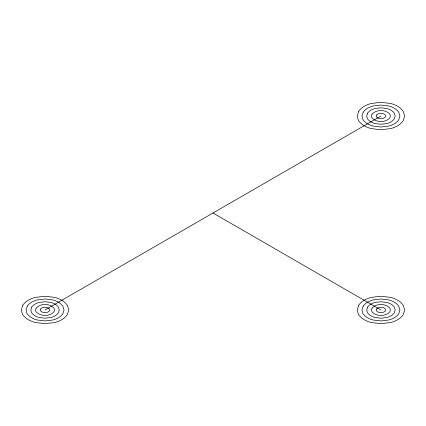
<?xml version="1.0" encoding="UTF-8"?>
<svg xmlns="http://www.w3.org/2000/svg" width="426" height="426" viewBox="0 0 426 426"><rect width="100%" height="100%" fill="white"/><g stroke="black" fill="none" stroke-linecap="round" stroke-linejoin="round"><path stroke-width="0.64" d="M45.049 309.963L380.95 116.037M213 213L380.95 309.963M22.839 305.176L21.3 309.963L22.503 314.452A18.403 18.403 0 0 0 28.254 319.66A27.142 27.142 0 0 0 35.512 322.551L45.049 323.68L54.587 322.551A27.142 27.142 0 0 0 61.845 319.66A17.328 17.328 0 0 0 67.26 314.755L68.804 309.963L67.26 305.176A17.328 17.328 0 0 0 61.845 300.266A27.142 27.142 0 0 0 54.587 297.375L45.049 296.251L35.512 297.375A27.142 27.142 0 0 0 28.254 300.266A17.328 17.328 0 0 0 22.839 305.176M27.285 306.134L26.05 309.963L27.014 313.557A14.724 14.724 0 0 0 31.615 317.721A21.715 21.715 0 0 0 37.424 320.038L45.049 320.938L52.68 320.038A21.715 21.715 0 0 0 58.49 317.721A13.866 13.866 0 0 0 62.819 313.797L64.054 309.963L62.819 306.134A13.866 13.866 0 0 0 58.49 302.21A21.715 21.715 0 0 0 52.68 299.893L45.049 298.993L37.424 299.893A21.715 21.715 0 0 0 31.615 302.21A13.866 13.866 0 0 0 27.285 306.134M31.726 307.093L30.8 309.963L31.524 312.657A11.039 11.039 0 0 0 34.975 315.783A16.284 16.284 0 0 0 39.33 317.519L45.049 318.195L50.774 317.519A16.284 16.284 0 0 0 55.13 315.783A10.4 10.4 0 0 0 58.378 312.838L59.305 309.963L58.378 307.093A10.4 10.4 0 0 0 55.13 304.148A16.284 16.284 0 0 0 50.774 302.412L45.049 301.736L39.33 302.412A16.284 16.284 0 0 0 34.975 304.148A10.4 10.4 0 0 0 31.726 307.093M36.167 308.051L35.55 309.963L36.034 311.757C40.449 316.672 49.459 316.731 53.937 311.88L54.555 309.963L53.937 308.051C49.512 303.248 40.592 303.248 36.167 308.051M40.608 309.004L40.3 309.963L40.545 310.863C42.749 313.318 47.254 313.35 49.496 310.921L49.799 309.963L49.496 309.004C47.281 306.608 42.824 306.608 40.608 309.004M358.74 111.245L357.196 116.037L358.404 120.521A18.403 18.403 0 0 0 364.155 125.734A27.142 27.142 0 0 0 371.413 128.625L380.95 129.749L390.488 128.625A27.142 27.142 0 0 0 397.746 125.734A17.328 17.328 0 0 0 403.161 120.824L404.7 116.037L403.161 111.245A17.328 17.328 0 0 0 397.746 106.34A27.142 27.142 0 0 0 390.488 103.449L380.95 102.32L371.413 103.449A27.142 27.142 0 0 0 364.155 106.34A17.328 17.328 0 0 0 358.74 111.245M363.181 112.203L361.946 116.037L362.909 119.626A14.724 14.724 0 0 0 367.51 123.79A21.715 21.715 0 0 0 373.32 126.107L380.95 127.007L388.576 126.107A21.715 21.715 0 0 0 394.385 123.79A13.866 13.866 0 0 0 398.715 119.866L399.95 116.037L398.715 112.203A13.866 13.866 0 0 0 394.385 108.279A21.715 21.715 0 0 0 388.576 105.962L380.95 105.062L373.32 105.962A21.715 21.715 0 0 0 367.51 108.279A13.866 13.866 0 0 0 363.181 112.203M367.622 113.162L366.695 116.037L367.42 118.726A11.039 11.039 0 0 0 370.87 121.852A16.284 16.284 0 0 0 375.226 123.588L380.95 124.264L386.67 123.588A16.284 16.284 0 0 0 391.025 121.852A10.4 10.4 0 0 0 394.274 118.907L395.2 116.037L394.274 113.162A10.4 10.4 0 0 0 391.025 110.217A16.284 16.284 0 0 0 386.67 108.481L380.95 107.805L375.226 108.481A16.284 16.284 0 0 0 370.87 110.217A10.4 10.4 0 0 0 367.622 113.162M372.063 114.12L371.445 116.037L371.93 117.832C376.344 122.741 385.36 122.805 389.833 117.949L390.45 116.037L389.833 114.12C385.408 109.317 376.488 109.317 372.063 114.12M376.504 115.079L376.201 116.037L376.44 116.932C378.645 119.386 383.155 119.418 385.392 116.996L385.7 116.037L385.392 115.079C383.176 112.677 378.719 112.677 376.504 115.079M358.74 305.176L357.196 309.963L358.404 314.452A18.403 18.403 0 0 0 364.155 319.66A27.142 27.142 0 0 0 371.413 322.551L380.95 323.68L390.488 322.551A27.142 27.142 0 0 0 397.746 319.66A17.328 17.328 0 0 0 403.161 314.755L404.7 309.963L403.161 305.176A17.328 17.328 0 0 0 397.746 300.266A27.142 27.142 0 0 0 390.488 297.375L380.95 296.251L371.413 297.375A27.142 27.142 0 0 0 364.155 300.266A17.328 17.328 0 0 0 358.74 305.176M363.181 306.134L361.946 309.963L362.909 313.557A14.724 14.724 0 0 0 367.51 317.721A21.715 21.715 0 0 0 373.32 320.038L380.95 320.938L388.576 320.038A21.715 21.715 0 0 0 394.385 317.721A13.866 13.866 0 0 0 398.715 313.797L399.95 309.963L398.715 306.134A13.866 13.866 0 0 0 394.385 302.21A21.715 21.715 0 0 0 388.576 299.893L380.95 298.993L373.32 299.893A21.715 21.715 0 0 0 367.51 302.21A13.866 13.866 0 0 0 363.181 306.134M367.622 307.093L366.695 309.963L367.42 312.657A11.039 11.039 0 0 0 370.87 315.783A16.284 16.284 0 0 0 375.226 317.519L380.95 318.195L386.67 317.519A16.284 16.284 0 0 0 391.025 315.783A10.4 10.4 0 0 0 394.274 312.838L395.2 309.963L394.274 307.093A10.4 10.4 0 0 0 391.025 304.148A16.284 16.284 0 0 0 386.67 302.412L380.95 301.736L375.226 302.412A16.284 16.284 0 0 0 370.87 304.148A10.4 10.4 0 0 0 367.622 307.093M372.063 308.051L371.445 309.963L371.93 311.757C376.344 316.672 385.36 316.731 389.833 311.88L390.45 309.963L389.833 308.051C385.408 303.248 376.488 303.248 372.063 308.051M376.504 309.004L376.201 309.963L376.44 310.863C378.645 313.318 383.155 313.35 385.392 310.921L385.7 309.963L385.392 309.004C383.176 306.608 378.719 306.608 376.504 309.004"/></g></svg>
